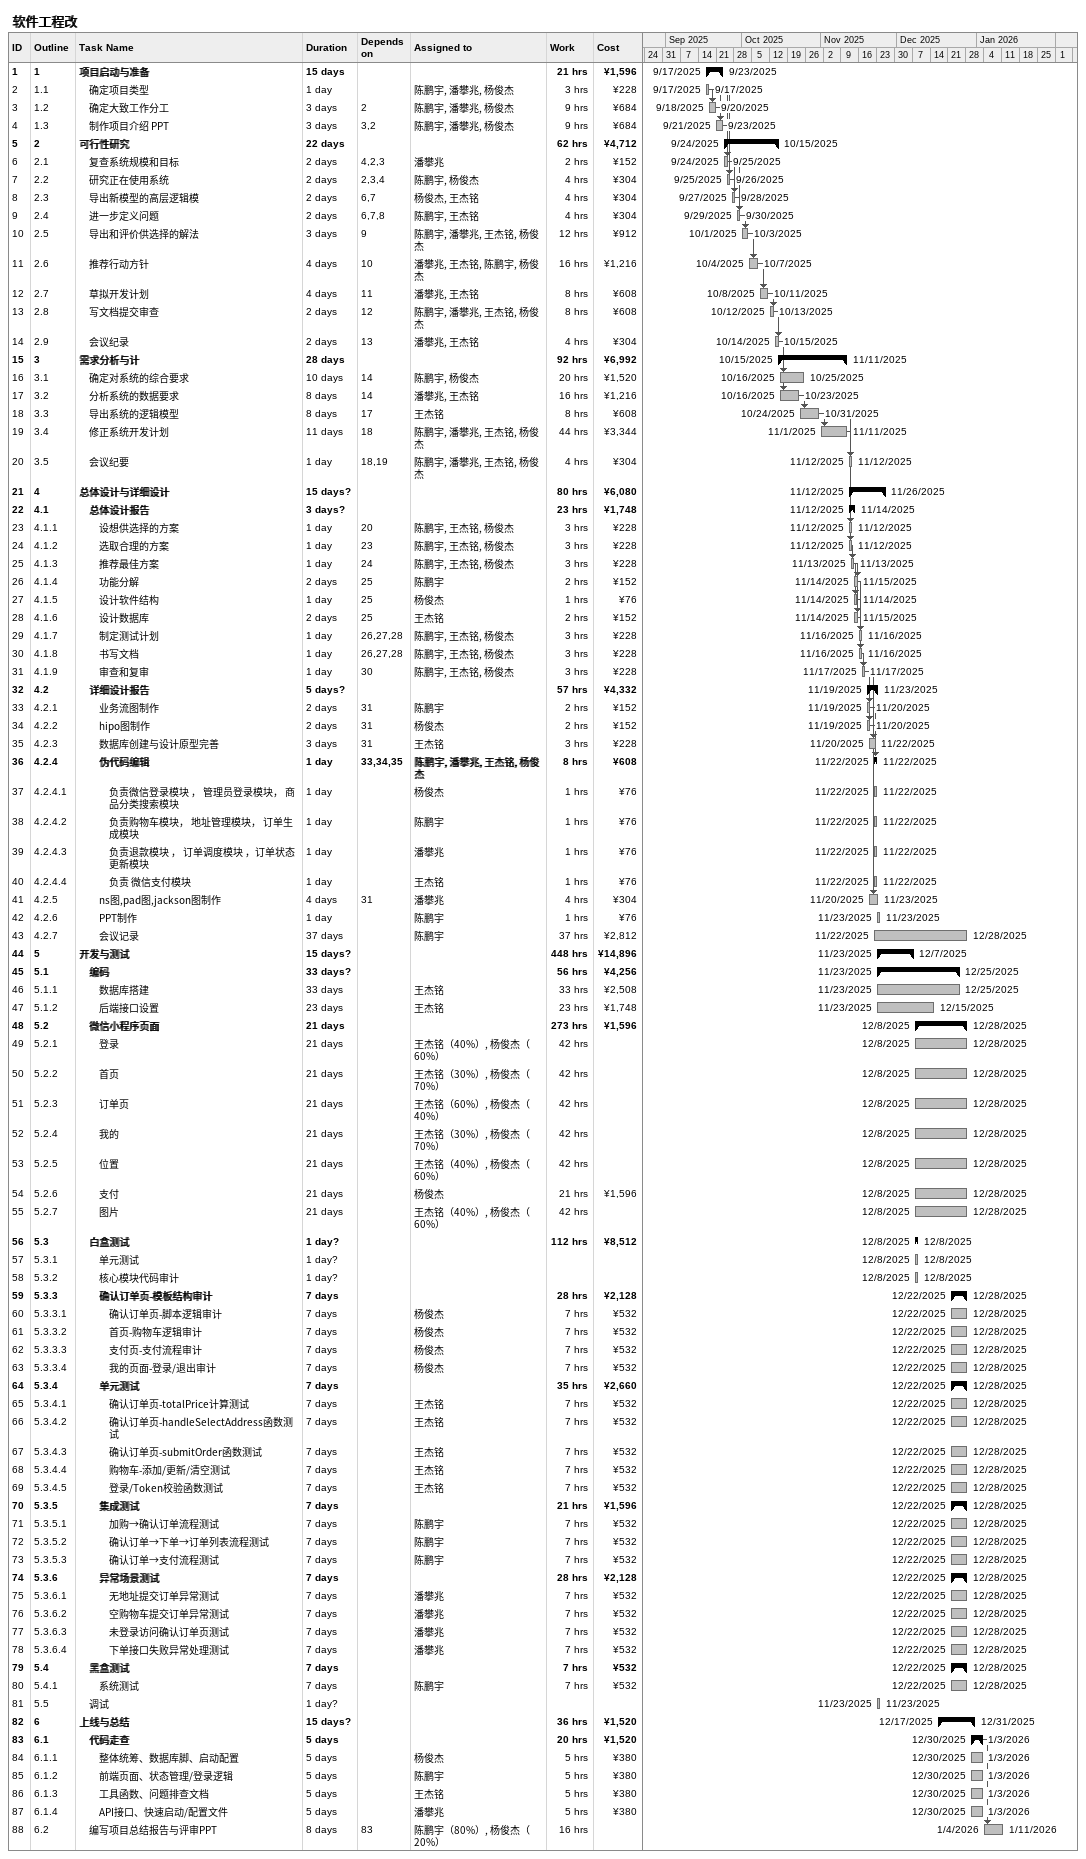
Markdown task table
软件工程改

| ID | WBS | Task | Duration | Start | Finish | Predecessors | Resources | Work (h) | Cost (¥) |
|---|---|---|---|---|---|---|---|---|---|
| 1 | 1 | **项目启动与准备** | 15d | 2025-09-17 | 2025-09-23 |  |  | 21 | 1596 |
| 2 | 1.1 | 确定项目类型 | 1d | 2025-09-17 | 2025-09-17 |  | 陈鹏宇, 潘攀兆, 杨俊杰 | 3 | 228 |
| 3 | 1.2 | 确定大致工作分工 | 3d | 2025-09-18 | 2025-09-20 | 2 | 陈鹏宇, 潘攀兆, 杨俊杰 | 9 | 684 |
| 4 | 1.3 | 制作项目介绍 PPT | 3d | 2025-09-21 | 2025-09-23 | 3, 2 | 陈鹏宇, 潘攀兆, 杨俊杰 | 9 | 684 |
| 5 | 2 | **可行性研究** | 22d | 2025-09-24 | 2025-10-15 |  |  | 62 | 4712 |
| 6 | 2.1 | 复查系统规模和目标 | 2d | 2025-09-24 | 2025-09-25 | 4, 2, 3 | 潘攀兆 | 2 | 152 |
| 7 | 2.2 | 研究正在使用系统 | 2d | 2025-09-25 | 2025-09-26 | 2, 3, 4 | 陈鹏宇, 杨俊杰 | 4 | 304 |
| 8 | 2.3 | 导出新模型的高层逻辑模 | 2d | 2025-09-27 | 2025-09-28 | 6, 7 | 杨俊杰, 王杰铭 | 4 | 304 |
| 9 | 2.4 | 进一步定义问题 | 2d | 2025-09-29 | 2025-09-30 | 6, 7, 8 | 陈鹏宇, 王杰铭 | 4 | 304 |
| 10 | 2.5 | 导出和评价供选择的解法 | 3d | 2025-10-01 | 2025-10-03 | 9 | 陈鹏宇, 潘攀兆, 王杰铭, 杨俊杰 | 12 | 912 |
| 11 | 2.6 | 推荐行动方针 | 4d | 2025-10-04 | 2025-10-07 | 10 | 潘攀兆, 王杰铭, 陈鹏宇, 杨俊杰 | 16 | 1216 |
| 12 | 2.7 | 草拟开发计划 | 4d | 2025-10-08 | 2025-10-11 | 11 | 潘攀兆, 王杰铭 | 8 | 608 |
| 13 | 2.8 | 写文档提交审查 | 2d | 2025-10-12 | 2025-10-13 | 12 | 陈鹏宇, 潘攀兆, 王杰铭, 杨俊杰 | 8 | 608 |
| 14 | 2.9 | 会议纪录 | 2d | 2025-10-14 | 2025-10-15 | 13 | 潘攀兆, 王杰铭 | 4 | 304 |
| 15 | 3 | **需求分析与计** | 28d | 2025-10-15 | 2025-11-11 |  |  | 92 | 6992 |
| 16 | 3.1 | 确定对系统的综合要求 | 10d | 2025-10-16 | 2025-10-25 | 14 | 陈鹏宇, 杨俊杰 | 20 | 1520 |
| 17 | 3.2 | 分析系统的数据要求 | 8d | 2025-10-16 | 2025-10-23 | 14 | 潘攀兆, 王杰铭 | 16 | 1216 |
| 18 | 3.3 | 导出系统的逻辑模型 | 8d | 2025-10-24 | 2025-10-31 | 17 | 王杰铭 | 8 | 608 |
| 19 | 3.4 | 修正系统开发计划 | 11d | 2025-11-01 | 2025-11-11 | 18 | 陈鹏宇, 潘攀兆, 王杰铭, 杨俊杰 | 44 | 3344 |
| 20 | 3.5 | 会议纪要 | 1d | 2025-11-12 | 2025-11-12 | 18, 19 | 陈鹏宇, 潘攀兆, 王杰铭, 杨俊杰 | 4 | 304 |
| 21 | 4 | **总体设计与详细设计** | 15d? | 2025-11-12 | 2025-11-26 |  |  | 80 | 6080 |
| 22 | 4.1 | **总体设计报告** | 3d? | 2025-11-12 | 2025-11-14 |  |  | 23 | 1748 |
| 23 | 4.1.1 | 设想供选择的方案 | 1d | 2025-11-12 | 2025-11-12 | 20 | 陈鹏宇, 王杰铭, 杨俊杰 | 3 | 228 |
| 24 | 4.1.2 | 选取合理的方案 | 1d | 2025-11-12 | 2025-11-12 | 23 | 陈鹏宇, 王杰铭, 杨俊杰 | 3 | 228 |
| 25 | 4.1.3 | 推荐最佳方案 | 1d | 2025-11-13 | 2025-11-13 | 24 | 陈鹏宇, 王杰铭, 杨俊杰 | 3 | 228 |
| 26 | 4.1.4 | 功能分解 | 2d | 2025-11-14 | 2025-11-15 | 25 | 陈鹏宇 | 2 | 152 |
| 27 | 4.1.5 | 设计软件结构 | 1d | 2025-11-14 | 2025-11-14 | 25 | 杨俊杰 | 1 | 76 |
| 28 | 4.1.6 | 设计数据库 | 2d | 2025-11-14 | 2025-11-15 | 25 | 王杰铭 | 2 | 152 |
| 29 | 4.1.7 | 制定测试计划 | 1d | 2025-11-16 | 2025-11-16 | 26, 27, 28 | 陈鹏宇, 王杰铭, 杨俊杰 | 3 | 228 |
| 30 | 4.1.8 | 书写文档 | 1d | 2025-11-16 | 2025-11-16 | 26, 27, 28 | 陈鹏宇, 王杰铭, 杨俊杰 | 3 | 228 |
| 31 | 4.1.9 | 审查和复审 | 1d | 2025-11-17 | 2025-11-17 | 30 | 陈鹏宇, 王杰铭, 杨俊杰 | 3 | 228 |
| 32 | 4.2 | **详细设计报告** | 5d? | 2025-11-19 | 2025-11-23 |  |  | 57 | 4332 |
| 33 | 4.2.1 | 业务流图制作 | 2d | 2025-11-19 | 2025-11-20 | 31 | 陈鹏宇 | 2 | 152 |
| 34 | 4.2.2 | hipo图制作 | 2d | 2025-11-19 | 2025-11-20 | 31 | 杨俊杰 | 2 | 152 |
| 35 | 4.2.3 | 数据库创建与设计原型完善 | 3d | 2025-11-20 | 2025-11-22 | 31 | 王杰铭 | 3 | 228 |
| 36 | 4.2.4 | **伪代码编辑** | 1d | 2025-11-22 | 2025-11-22 | 33, 34, 35 | 陈鹏宇, 潘攀兆, 王杰铭, 杨俊杰 | 8 | 608 |
| 37 | 4.2.4.1 | 负责微信登录模块 ， 管理员登录模块， 商品分类搜索模块 | 1d | 2025-11-22 | 2025-11-22 |  | 杨俊杰 | 1 | 76 |
| 38 | 4.2.4.2 | 负责购物车模块， 地址管理模块， 订单生成模块 | 1d | 2025-11-22 | 2025-11-22 |  | 陈鹏宇 | 1 | 76 |
| 39 | 4.2.4.3 | 负责退款模块 ， 订单调度模块 ，订单状态更新模块 | 1d | 2025-11-22 | 2025-11-22 |  | 潘攀兆 | 1 | 76 |
| 40 | 4.2.4.4 | 负责 微信支付模块 | 1d | 2025-11-22 | 2025-11-22 |  | 王杰铭 | 1 | 76 |
| 41 | 4.2.5 | ns图,pad图,jackson图制作 | 4d | 2025-11-20 | 2025-11-23 | 31 | 潘攀兆 | 4 | 304 |
| 42 | 4.2.6 | PPT制作 | 1d | 2025-11-23 | 2025-11-23 |  | 陈鹏宇 | 1 | 76 |
| 43 | 4.2.7 | 会议记录 | 37d | 2025-11-22 | 2025-12-28 |  | 陈鹏宇 | 37 | 2812 |
| 44 | 5 | **开发与测试** | 15d? | 2025-11-23 | 2025-12-07 |  |  | 448 | 14896 |
| 45 | 5.1 | **编码** | 33d? | 2025-11-23 | 2025-12-25 |  |  | 56 | 4256 |
| 46 | 5.1.1 | 数据库搭建 | 33d | 2025-11-23 | 2025-12-25 |  | 王杰铭 | 33 | 2508 |
| 47 | 5.1.2 | 后端接口设置 | 23d | 2025-11-23 | 2025-12-15 |  | 王杰铭 | 23 | 1748 |
| 48 | 5.2 | **微信小程序页面** | 21d | 2025-12-08 | 2025-12-28 |  |  | 273 | 1596 |
| 49 | 5.2.1 | 登录 | 21d | 2025-12-08 | 2025-12-28 |  | 王杰铭（40%）, 杨俊杰（60%） | 42 |  |
| 50 | 5.2.2 | 首页 | 21d | 2025-12-08 | 2025-12-28 |  | 王杰铭（30%）, 杨俊杰（70%） | 42 |  |
| 51 | 5.2.3 | 订单页 | 21d | 2025-12-08 | 2025-12-28 |  | 王杰铭（60%）, 杨俊杰（40%） | 42 |  |
| 52 | 5.2.4 | 我的 | 21d | 2025-12-08 | 2025-12-28 |  | 王杰铭（30%）, 杨俊杰（70%） | 42 |  |
| 53 | 5.2.5 | 位置 | 21d | 2025-12-08 | 2025-12-28 |  | 王杰铭（40%）, 杨俊杰（60%） | 42 |  |
| 54 | 5.2.6 | 支付 | 21d | 2025-12-08 | 2025-12-28 |  | 杨俊杰 | 21 | 1596 |
| 55 | 5.2.7 | 图片 | 21d | 2025-12-08 | 2025-12-28 |  | 王杰铭（40%）, 杨俊杰（60%） | 42 |  |
| 56 | 5.3 | **白盒测试** | 1d? | 2025-12-08 | 2025-12-08 |  |  | 112 | 8512 |
| 57 | 5.3.1 | 单元测试 | 1d? | 2025-12-08 | 2025-12-08 |  |  |  |  |
| 58 | 5.3.2 | 核心模块代码审计 | 1d? | 2025-12-08 | 2025-12-08 |  |  |  |  |
| 59 | 5.3.3 | **确认订单页-模板结构审计** | 7d | 2025-12-22 | 2025-12-28 |  |  | 28 | 2128 |
| 60 | 5.3.3.1 | 确认订单页-脚本逻辑审计 | 7d | 2025-12-22 | 2025-12-28 |  | 杨俊杰 | 7 | 532 |
| 61 | 5.3.3.2 | 首页-购物车逻辑审计 | 7d | 2025-12-22 | 2025-12-28 |  | 杨俊杰 | 7 | 532 |
| 62 | 5.3.3.3 | 支付页-支付流程审计 | 7d | 2025-12-22 | 2025-12-28 |  | 杨俊杰 | 7 | 532 |
| 63 | 5.3.3.4 | 我的页面-登录/退出审计 | 7d | 2025-12-22 | 2025-12-28 |  | 杨俊杰 | 7 | 532 |
| 64 | 5.3.4 | **单元测试** | 7d | 2025-12-22 | 2025-12-28 |  |  | 35 | 2660 |
| 65 | 5.3.4.1 | 确认订单页-totalPrice计算测试 | 7d | 2025-12-22 | 2025-12-28 |  | 王杰铭 | 7 | 532 |
| 66 | 5.3.4.2 | 确认订单页-handleSelectAddress函数测试 | 7d | 2025-12-22 | 2025-12-28 |  | 王杰铭 | 7 | 532 |
| 67 | 5.3.4.3 | 确认订单页-submitOrder函数测试 | 7d | 2025-12-22 | 2025-12-28 |  | 王杰铭 | 7 | 532 |
| 68 | 5.3.4.4 | 购物车-添加/更新/清空测试 | 7d | 2025-12-22 | 2025-12-28 |  | 王杰铭 | 7 | 532 |
| 69 | 5.3.4.5 | 登录/Token校验函数测试 | 7d | 2025-12-22 | 2025-12-28 |  | 王杰铭 | 7 | 532 |
| 70 | 5.3.5 | **集成测试** | 7d | 2025-12-22 | 2025-12-28 |  |  | 21 | 1596 |
| 71 | 5.3.5.1 | 加购→确认订单流程测试 | 7d | 2025-12-22 | 2025-12-28 |  | 陈鹏宇 | 7 | 532 |
| 72 | 5.3.5.2 | 确认订单→下单→订单列表流程测试 | 7d | 2025-12-22 | 2025-12-28 |  | 陈鹏宇 | 7 | 532 |
| 73 | 5.3.5.3 | 确认订单→支付流程测试 | 7d | 2025-12-22 | 2025-12-28 |  | 陈鹏宇 | 7 | 532 |
| 74 | 5.3.6 | **异常场景测试** | 7d | 2025-12-22 | 2025-12-28 |  |  | 28 | 2128 |
| 75 | 5.3.6.1 | 无地址提交订单异常测试 | 7d | 2025-12-22 | 2025-12-28 |  | 潘攀兆 | 7 | 532 |
| 76 | 5.3.6.2 | 空购物车提交订单异常测试 | 7d | 2025-12-22 | 2025-12-28 |  | 潘攀兆 | 7 | 532 |
| 77 | 5.3.6.3 | 未登录访问确认订单页测试 | 7d | 2025-12-22 | 2025-12-28 |  | 潘攀兆 | 7 | 532 |
| 78 | 5.3.6.4 | 下单接口失败异常处理测试 | 7d | 2025-12-22 | 2025-12-28 |  | 潘攀兆 | 7 | 532 |
| 79 | 5.4 | **黑盒测试** | 7d | 2025-12-22 | 2025-12-28 |  |  | 7 | 532 |
| 80 | 5.4.1 | 系统测试 | 7d | 2025-12-22 | 2025-12-28 |  | 陈鹏宇 | 7 | 532 |
| 81 | 5.5 | 调试 | 1d? | 2025-11-23 | 2025-11-23 |  |  |  |  |
| 82 | 6 | **上线与总结** | 15d? | 2025-12-17 | 2025-12-31 |  |  | 36 | 1520 |
| 83 | 6.1 | **代码走查** | 5d | 2025-12-30 | 2026-01-03 |  |  | 20 | 1520 |
| 84 | 6.1.1 | 整体统筹、数据库脚、启动配置 | 5d | 2025-12-30 | 2026-01-03 |  | 杨俊杰 | 5 | 380 |
| 85 | 6.1.2 | 前端页面、状态管理/登录逻辑 | 5d | 2025-12-30 | 2026-01-03 |  | 陈鹏宇 | 5 | 380 |
| 86 | 6.1.3 | 工具函数、问题排查文档 | 5d | 2025-12-30 | 2026-01-03 |  | 王杰铭 | 5 | 380 |
| 87 | 6.1.4 | API接口、快速启动/配置文件 | 5d | 2025-12-30 | 2026-01-03 |  | 潘攀兆 | 5 | 380 |
| 88 | 6.2 | 编写项目总结报告与评审PPT | 8d | 2026-01-04 | 2026-01-11 | 83 | 陈鹏宇（80%）, 杨俊杰（20%） | 16 |  |
